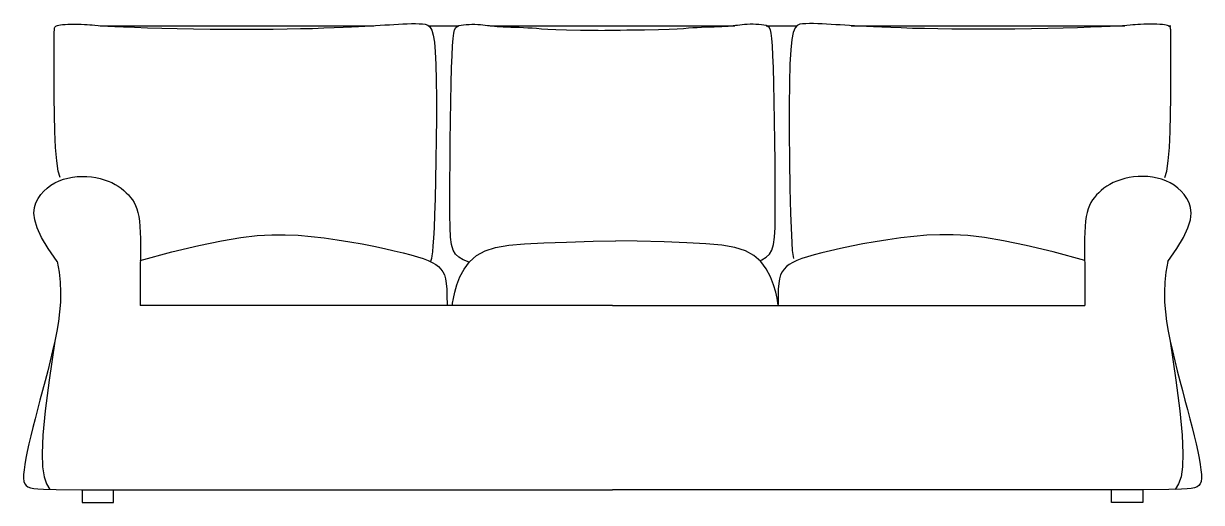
# Model space of a CAD drawing. Extents: x 1716 to 1929, y -1806 to -1719.
import ezdxf

# ---------------------------------------------------------------- set-up
doc = ezdxf.new("R2010")
doc.units = 0
doc.layers.get('0').update_dxf_attribs({"linetype": 'CONTINUOUS'})

# ---------------------------------------------------------------- blocks, each defined once
blk = doc.blocks.new('A$C321B0AE4')
at = {"color": 7}
for p, q in [((-81.06, 28.03), (-31.48, 28.03)), ((-21.62, 28.03), (-16.11, 28.03)), ((-10.45, 28.03), (33.9, 28.03)), ((39.56, 28.03), (45.14, 28.03)), ((54.93, 28.03), (104.51, 28.03)), ((112.4, 28.03), (112.84, 28.03)), ((-73.81, -15.24), (-73.81, -22.58)), ((97.26, -15.24), (97.26, -22.58)), ((11.73, -22.58), (-73.81, -22.58)), ((11.73, -22.58), (97.26, -22.58))]:
    blk.add_line(p, q, dxfattribs=at)
for points in [[(-88.29, 0.59), (-88.66, 1.69), (-88.94, 3.56), (-89.14, 6.02), (-89.27, 8.88), (-89.36, 11.95), (-89.4, 15.05), (-89.41, 17.98), (-89.42, 20.56), (-89.42, 22.64), (-89.41, 24.25), (-89.41, 25.45), (-89.4, 26.3), (-89.39, 26.88), (-89.37, 27.25), (-89.35, 27.47), (-89.32, 27.61), (-89.28, 27.73), (-89.21, 27.84), (-89.12, 27.93), (-89, 28.01), (-88.82, 28.08), (-88.58, 28.14), (-88.28, 28.19), (-87.9, 28.23), (-87.43, 28.26), (-86.9, 28.28), (-86.32, 28.29), (-85.71, 28.3), (-85.1, 28.3), (-84.49, 28.28), (-83.93, 28.26), (-83.41, 28.24), (-82.96, 28.2), (-82.52, 28.16), (-82.03, 28.11), (-81.44, 28.06), (-80.68, 28), (-79.7, 27.94), (-78.44, 27.87), (-76.83, 27.8), (-74.84, 27.73), (-72.51, 27.65), (-69.91, 27.58), (-67.11, 27.52), (-64.17, 27.47), (-61.17, 27.42), (-58.16, 27.39), (-55.22, 27.38), (-52.39, 27.38), (-49.71, 27.41), (-47.18, 27.44), (-44.8, 27.49), (-42.59, 27.54), (-40.55, 27.61), (-38.7, 27.67), (-37.04, 27.74), (-35.57, 27.8), (-34.28, 27.87), (-33.14, 27.93), (-32.12, 27.99), (-31.19, 28.05), (-30.33, 28.1), (-29.5, 28.16), (-28.69, 28.21), (-27.88, 28.26), (-27.06, 28.31), (-26.24, 28.35), (-25.45, 28.38), (-24.69, 28.4), (-23.97, 28.4), (-23.31, 28.39), (-22.71, 28.36), (-22.18, 28.29), (-21.73, 28.12), (-21.34, 27.79), (-21.02, 27.21), (-20.75, 26.32), (-20.54, 25.04), (-20.38, 23.31), (-20.27, 21.03), (-20.2, 18.19), (-20.17, 14.89), (-20.17, 11.29), (-20.2, 7.52), (-20.26, 3.74), (-20.33, 0.1), (-20.41, -3.26), (-20.5, -6.18), (-20.6, -8.55), (-20.7, -10.41), (-20.8, -11.82), (-20.89, -12.86), (-20.99, -13.59), (-21.08, -14.09), (-21.16, -14.42), (-21.24, -14.66)], [(-14.25, -14.78), (-15.31, -14.33), (-16.12, -13.87), (-16.73, -13.3), (-17.16, -12.56), (-17.45, -11.56), (-17.62, -10.22), (-17.7, -8.45), (-17.74, -6.19), (-17.74, -3.37), (-17.73, -0.12), (-17.7, 3.42), (-17.66, 7.1), (-17.61, 10.79), (-17.55, 14.33), (-17.48, 17.58), (-17.41, 20.39), (-17.34, 22.66), (-17.26, 24.41), (-17.16, 25.72), (-17.03, 26.65), (-16.87, 27.28), (-16.67, 27.68), (-16.41, 27.9), (-16.09, 28.04), (-15.7, 28.13), (-15.26, 28.2), (-14.77, 28.25), (-14.26, 28.27), (-13.73, 28.28), (-13.2, 28.28), (-12.69, 28.26), (-12.2, 28.23), (-11.75, 28.19), (-11.33, 28.14), (-10.93, 28.09), (-10.53, 28.04), (-10.11, 27.99), (-9.67, 27.94), (-9.19, 27.89), (-8.66, 27.85), (-8.06, 27.82), (-7.41, 27.79), (-6.71, 27.77), (-5.97, 27.75), (-5.2, 27.73), (-4.42, 27.7), (-3.63, 27.66), (-2.83, 27.61), (-2.03, 27.55), (-1.12, 27.48), (0.01, 27.41), (1.48, 27.34), (3.41, 27.27), (5.91, 27.22), (9.11, 27.19), (13.11, 27.17)], [(38.4, -14.48), (38.76, -14.33), (39.57, -13.87), (40.18, -13.3), (40.61, -12.56), (40.9, -11.56), (41.07, -10.22), (41.16, -8.45), (41.19, -6.19), (41.2, -3.37), (41.19, -0.12), (41.16, 3.42), (41.11, 7.1), (41.06, 10.79), (41, 14.33), (40.93, 17.58), (40.86, 20.39), (40.79, 22.66), (40.71, 24.41), (40.61, 25.72), (40.48, 26.65), (40.32, 27.28), (40.12, 27.68), (39.86, 27.9), (39.54, 28.04), (39.15, 28.13), (38.71, 28.2), (38.22, 28.25), (37.71, 28.27), (37.18, 28.28), (36.65, 28.28), (36.14, 28.26), (35.65, 28.23), (35.21, 28.19), (34.79, 28.14), (34.38, 28.09), (33.98, 28.04), (33.57, 27.99), (33.13, 27.94), (32.65, 27.89), (32.11, 27.85), (31.52, 27.82), (30.86, 27.79), (30.16, 27.77), (29.42, 27.75), (28.66, 27.73), (27.87, 27.7), (27.08, 27.66), (26.29, 27.61), (25.48, 27.55), (24.58, 27.48), (23.44, 27.41), (21.97, 27.34), (20.04, 27.27), (17.54, 27.22), (14.35, 27.19), (10.35, 27.17)], [(111.74, 0.59), (112.11, 1.69), (112.39, 3.56), (112.59, 6.02), (112.73, 8.88), (112.81, 11.95), (112.85, 15.05), (112.87, 17.98), (112.87, 20.56), (112.87, 22.64), (112.87, 24.25), (112.86, 25.45), (112.86, 26.3), (112.84, 26.88), (112.83, 27.25), (112.8, 27.47), (112.77, 27.61), (112.73, 27.73), (112.67, 27.84), (112.58, 27.93), (112.45, 28.01), (112.27, 28.08), (112.03, 28.14), (111.73, 28.19), (111.35, 28.23), (110.88, 28.26), (110.35, 28.28), (109.77, 28.29), (109.16, 28.3), (108.55, 28.3), (107.95, 28.28), (107.38, 28.26), (106.86, 28.24), (106.41, 28.2), (105.97, 28.16), (105.48, 28.11), (104.89, 28.06), (104.13, 28), (103.15, 27.94), (101.89, 27.87), (100.28, 27.8), (98.29, 27.73), (95.96, 27.65), (93.36, 27.58), (90.56, 27.52), (87.63, 27.47), (84.62, 27.42), (81.61, 27.39), (78.67, 27.38), (75.85, 27.38), (73.16, 27.41), (70.63, 27.44), (68.25, 27.49), (66.04, 27.54), (64, 27.61), (62.15, 27.67), (60.49, 27.74), (59.03, 27.8), (57.74, 27.87), (56.59, 27.93), (55.57, 27.99), (54.64, 28.05), (53.78, 28.1), (52.96, 28.16), (52.15, 28.21), (51.33, 28.26), (50.51, 28.31), (49.7, 28.35), (48.9, 28.38), (48.14, 28.4), (47.42, 28.4), (46.76, 28.39), (46.16, 28.36), (45.63, 28.28), (45.18, 28.07), (44.79, 27.61), (44.47, 26.8), (44.22, 25.51), (44.02, 23.64), (43.87, 21.08), (43.78, 17.71), (43.73, 13.49), (43.73, 8.69), (43.77, 3.63), (43.85, -1.37), (43.97, -5.97), (44.12, -9.84), (44.29, -12.66), (44.5, -14.1)], [(-88.85, -14.66), (-90.51, -12.3), (-91.7, -10.28), (-92.49, -8.57), (-92.93, -7.12), (-93.08, -5.91), (-92.99, -4.88), (-92.71, -4), (-92.31, -3.23), (-91.82, -2.53), (-91.27, -1.9), (-90.65, -1.34), (-89.99, -0.85), (-89.27, -0.42), (-88.52, -0.06), (-87.73, 0.24), (-86.91, 0.46), (-86.07, 0.63), (-85.22, 0.72), (-84.36, 0.76), (-83.51, 0.74), (-82.67, 0.67), (-81.85, 0.55), (-81.07, 0.38), (-80.32, 0.17), (-79.62, -0.08), (-78.97, -0.36), (-78.36, -0.68), (-77.8, -1.02), (-77.28, -1.39), (-76.79, -1.78), (-76.35, -2.19), (-75.95, -2.6), (-75.57, -3.03), (-75.24, -3.49), (-74.94, -3.97), (-74.68, -4.5), (-74.45, -5.1), (-74.25, -5.76), (-74.09, -6.51), (-73.97, -7.36), (-73.88, -8.31), (-73.82, -9.36), (-73.79, -10.47), (-73.78, -11.64), (-73.78, -12.83), (-73.79, -14.04), (-73.81, -15.24), (-73.83, -16.41), (-73.81, -16.55)], [(112.3, -14.66), (113.96, -12.3), (115.16, -10.28), (115.95, -8.57), (116.39, -7.12), (116.53, -5.91), (116.44, -4.88), (116.16, -4), (115.76, -3.23), (115.27, -2.53), (114.72, -1.9), (114.11, -1.34), (113.44, -0.85), (112.72, -0.42), (111.97, -0.06), (111.18, 0.24), (110.36, 0.46), (109.52, 0.63), (108.67, 0.72), (107.81, 0.76), (106.96, 0.74), (106.12, 0.67), (105.3, 0.55), (104.52, 0.38), (103.77, 0.17), (103.07, -0.08), (102.42, -0.36), (101.81, -0.68), (101.25, -1.02), (100.73, -1.39), (100.25, -1.78), (99.8, -2.19), (99.4, -2.6), (99.03, -3.03), (98.69, -3.49), (98.39, -3.97), (98.13, -4.5), (97.9, -5.1), (97.7, -5.76), (97.55, -6.51), (97.42, -7.36), (97.33, -8.31), (97.27, -9.36), (97.24, -10.47), (97.23, -11.64), (97.23, -12.83), (97.24, -14.04), (97.26, -15.24), (97.28, -16.41), (97.26, -16.55)], [(-73.81, -14.42), (-68.07, -12.91), (-63.21, -11.75), (-59.11, -10.89), (-55.62, -10.3), (-52.63, -9.94), (-49.98, -9.78), (-47.56, -9.78), (-45.22, -9.89), (-42.87, -10.1), (-40.5, -10.37), (-38.15, -10.7), (-35.86, -11.07), (-33.64, -11.46), (-31.53, -11.87), (-29.57, -12.29), (-27.79, -12.69), (-26.21, -13.06), (-24.83, -13.42), (-23.62, -13.77), (-22.58, -14.11), (-21.69, -14.45), (-20.93, -14.8), (-20.3, -15.17), (-19.78, -15.56), (-19.35, -15.99), (-19, -16.48), (-18.73, -17.06), (-18.53, -17.76), (-18.39, -18.62), (-18.3, -19.65), (-18.26, -20.9), (-18.25, -22.39)], [(97.26, -14.42), (91.52, -12.91), (86.66, -11.75), (82.56, -10.89), (79.08, -10.3), (76.08, -9.94), (73.44, -9.78), (71.01, -9.78), (68.68, -9.89), (66.32, -10.1), (63.96, -10.37), (61.61, -10.7), (59.31, -11.07), (57.09, -11.46), (54.99, -11.87), (53.03, -12.29), (51.24, -12.69), (49.66, -13.06), (48.28, -13.42), (47.07, -13.77), (46.03, -14.11), (45.14, -14.45), (44.39, -14.8), (43.75, -15.17), (43.23, -15.56), (42.8, -15.99), (42.45, -16.48), (42.18, -17.06), (41.98, -17.76), (41.84, -18.62), (41.75, -19.65), (41.71, -20.9), (41.71, -22.39)], [(-17.28, -22.58), (-17.23, -22.14), (-17.1, -21.3), (-16.86, -20.17), (-16.47, -18.84), (-15.92, -17.42), (-15.16, -16), (-14.17, -14.67), (-12.92, -13.55), (-11.36, -12.71), (-9.44, -12.11), (-7.07, -11.7), (-4.2, -11.43), (-0.74, -11.25), (3.37, -11.11), (8.21, -10.95), (12.35, -10.88)], [(41.71, -22.57), (41.65, -22.13), (41.53, -21.29), (41.29, -20.16), (40.9, -18.83), (40.35, -17.41), (39.59, -15.98), (38.6, -14.66), (37.35, -13.54), (35.79, -12.69), (33.87, -12.09), (31.5, -11.69), (28.63, -11.42), (25.17, -11.24), (21.06, -11.1), (16.22, -10.93), (12.35, -10.88)], [(-88.85, -14.66), (-88.5, -16.55), (-88.3, -18.39), (-88.23, -20.2), (-88.27, -21.98), (-88.41, -23.74), (-88.64, -25.5), (-88.94, -27.26), (-89.29, -29.03), (-89.69, -30.82), (-90.11, -32.62), (-90.56, -34.42), (-91.03, -36.21), (-91.5, -37.98), (-91.97, -39.72), (-92.43, -41.42), (-92.87, -43.08), (-93.27, -44.67), (-93.65, -46.19), (-93.98, -47.64), (-94.28, -48.98), (-94.52, -50.22), (-94.72, -51.33), (-94.86, -52.32), (-94.93, -53.16), (-94.95, -53.85), (-94.89, -54.4), (-94.74, -54.83), (-94.5, -55.16), (-94.15, -55.4), (-93.69, -55.57), (-93.1, -55.69), (-92.38, -55.77), (-91.33, -55.83), (-89.05, -55.88), (-84.43, -55.91), (-76.4, -55.93), (-63.86, -55.95), (-45.72, -55.95), (-20.89, -55.96), (11.73, -55.96)], [(112.3, -14.66), (111.96, -16.55), (111.75, -18.39), (111.68, -20.2), (111.72, -21.98), (111.87, -23.74), (112.09, -25.5), (112.39, -27.26), (112.74, -29.03), (113.14, -30.82), (113.57, -32.62), (114.02, -34.42), (114.48, -36.21), (114.96, -37.98), (115.42, -39.72), (115.88, -41.42), (116.32, -43.08), (116.73, -44.67), (117.1, -46.19), (117.44, -47.64), (117.73, -48.98), (117.98, -50.22), (118.17, -51.33), (118.31, -52.32), (118.39, -53.16), (118.4, -53.85), (118.34, -54.4), (118.19, -54.83), (117.95, -55.16), (117.6, -55.4), (117.14, -55.57), (116.55, -55.69), (115.83, -55.77), (114.78, -55.83), (112.5, -55.88), (107.89, -55.91), (99.86, -55.93), (87.31, -55.95), (69.17, -55.95), (44.34, -55.96), (11.73, -55.96)], [(-89.29, -29.03), (-90.32, -36.07), (-91.03, -41.67), (-91.45, -46.03), (-91.6, -49.34), (-91.53, -51.79), (-91.24, -53.57), (-90.79, -54.86), (-90.19, -55.85)], [(112.74, -29.03), (113.78, -36.07), (114.48, -41.67), (114.9, -46.03), (115.06, -49.34), (114.98, -51.79), (114.7, -53.57), (114.24, -54.86), (113.64, -55.85)], [(-84.32, -55.96), (-84.32, -58.21), (-78.67, -58.21), (-78.66, -55.96)], [(107.77, -55.96), (107.77, -58.21), (102.13, -58.21), (102.11, -55.96)]]:
    blk.add_lwpolyline(points, dxfattribs=at)

msp = doc.modelspace()

# ---------------------------------------------------------------- block references
at = {"color": 7}
msp.add_blockref('A$C321B0AE4', (1810.76, -1747.55), dxfattribs=at)

doc.saveas('drawing.dxf')
